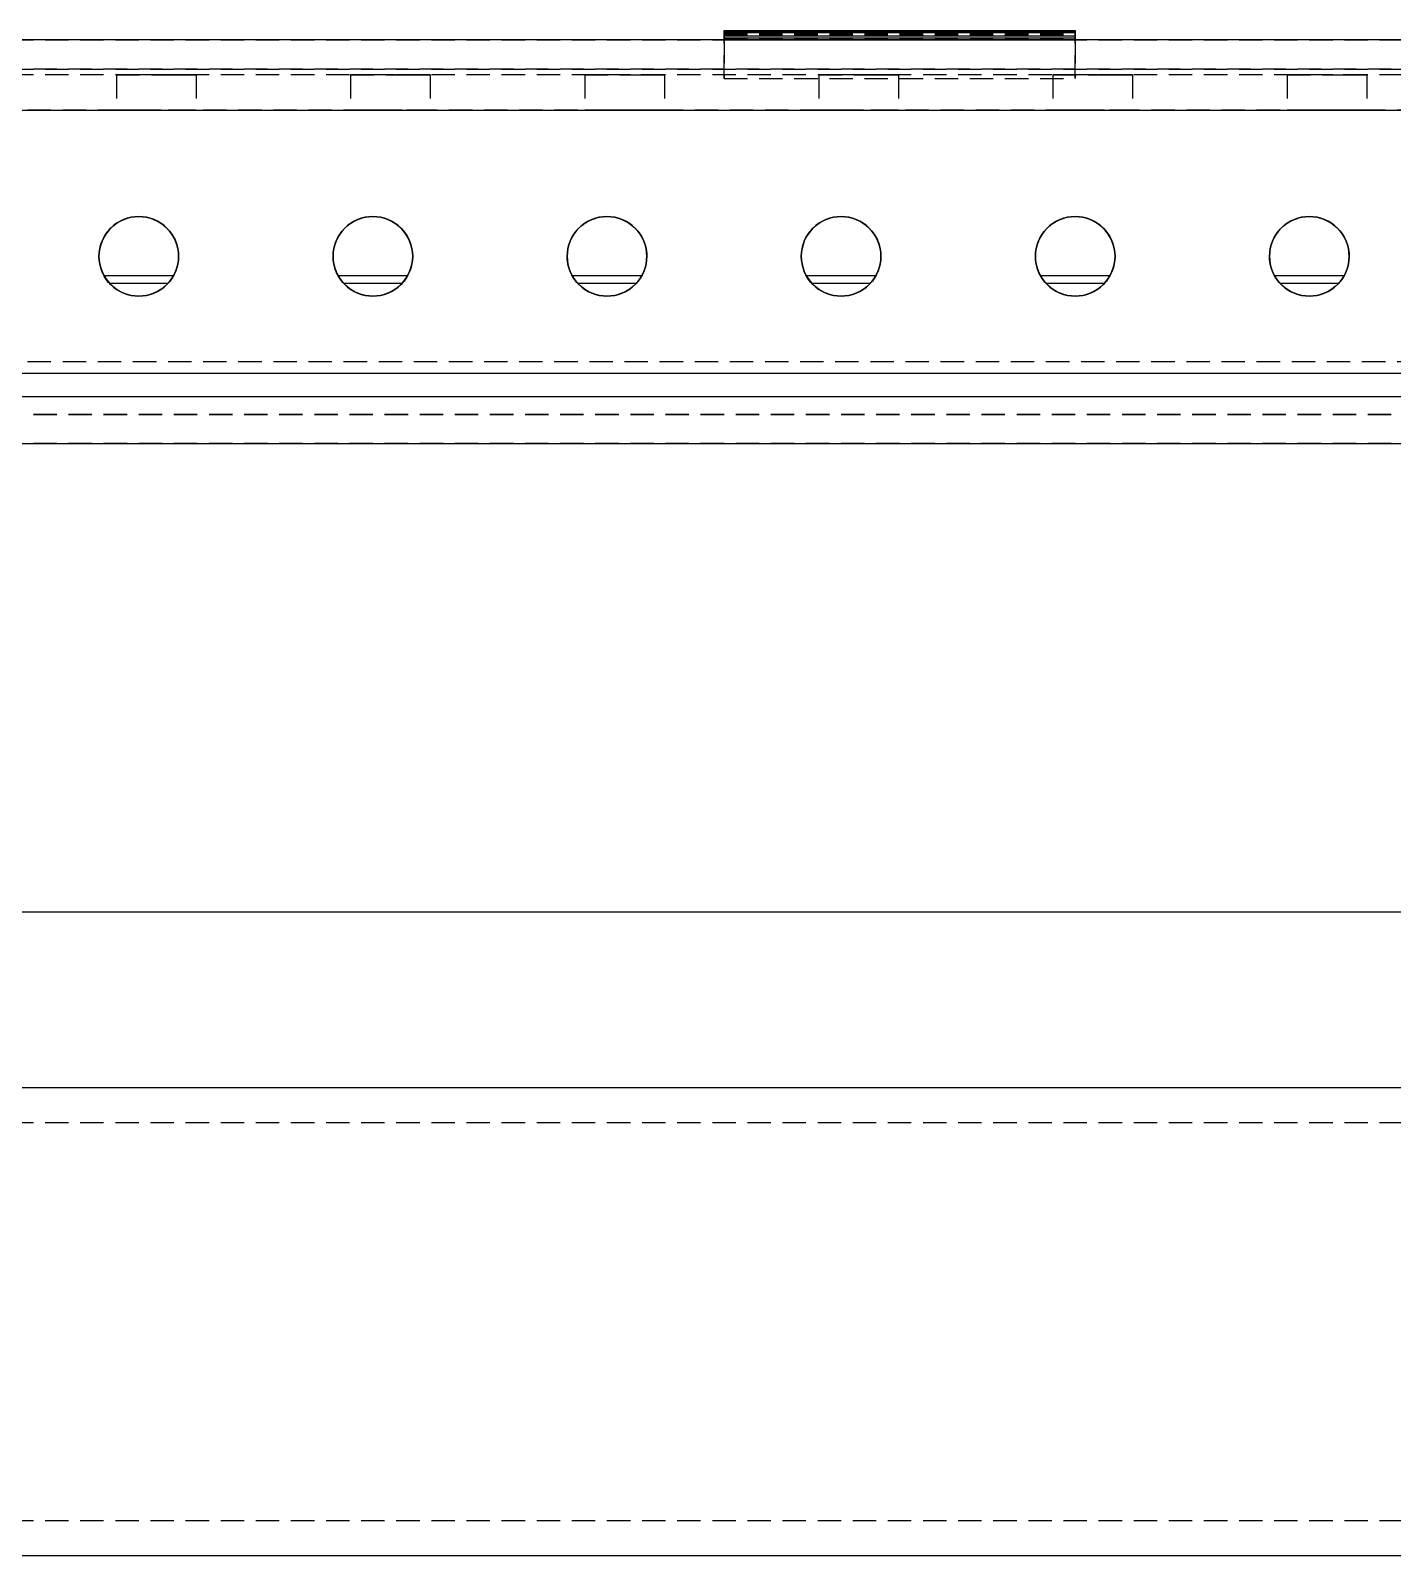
# Model space of a CAD drawing. Header units: metres. Extents: x -200 to 4040, y -1684 to 360.
# Drawn here: x 1850.8 to 1967.1, y -775 to -644.7 of the extents above; entities that cross this region are included whole.
import ezdxf

# ---------------------------------------------------------------- set-up
doc = ezdxf.new("R2010")
doc.units = ezdxf.units.M
doc.linetypes.add('DASHED2', pattern=[3, 2, -1])
for name, color, linetype in [('GIZLI', 8, 'DASHED2'), ('GORUNEN', 7, 'Continuous'), ('TEGET', 9, 'Continuous')]:
    doc.layers.add(name, color=color, linetype=linetype)

msp = doc.modelspace()

# ---------------------------------------------------------------- linework, layer by layer
at = {"layer": 'GIZLI'}
for points in [[(1910, -644.703), (1910, -645.004)], [(1910, -644.795), (1910, -644.703)], [(1910, -644.703), (1910, -645.004)], [(1910, -644.706), (1910, -644.812)], [(1910, -645.004), (1910, -644.706)], [(1910, -644.706), (1940, -644.706)], [(1910, -645.004), (1910, -644.706)], [(1910, -644.812), (1910, -644.706)], [(1910, -644.706), (1940, -644.706)], [(1910, -645.101), (1910, -644.795)], [(1910, -644.795), (1940, -644.795)], [(1910, -644.812), (1910, -645.15)], [(1910, -644.812), (1940, -644.812)], [(1910, -644.812), (1910, -645.15)], [(1910, -644.812), (1940, -644.812)], [(1910, -644.885), (1910, -645.101)], [(1910, -645.166), (1910, -644.885)], [(1910, -644.885), (1940, -644.885)], [(1910, -644.885), (1910, -645.101)], [(1910, -645.101), (1910, -644.885)], [(1910, -644.898), (1910, -645.074)], [(1910, -645.15), (1910, -644.898)], [(1910, -644.898), (1940, -644.898)], [(1910, -645.15), (1910, -644.898)], [(1910, -645.074), (1910, -644.898)], [(1910, -644.898), (1940, -644.898)], [(1940, -644.703), (1940, -644.795)], [(1940, -644.703), (1940, -645.004)], [(1940, -644.703), (1940, -645.004)], [(1940, -645.004), (1940, -644.706)], [(1940, -644.812), (1940, -644.706)], [(1940, -644.706), (1940, -644.812)], [(1940, -645.004), (1940, -644.706)], [(1940, -645.101), (1940, -644.795)], [(1940, -644.812), (1940, -645.15)], [(1940, -644.812), (1940, -645.15)], [(1940, -644.885), (1940, -645.166)], [(1940, -644.885), (1940, -645.101)], [(1940, -645.101), (1940, -644.885)], [(1940, -644.885), (1940, -645.101)], [(1940, -645.15), (1940, -644.898)], [(1940, -645.074), (1940, -644.898)], [(1940, -644.898), (1940, -645.074)], [(1940, -645.15), (1940, -644.898)], [(2630, -645.5), (445, -645.5)], [(445, -645.5), (2630, -645.5)], [(445, -645.5), (2630, -645.5)], [(1910, -645.004), (1940, -645.004)], [(1910, -645.004), (1940, -645.004)], [(1910, -645.074), (1910, -645.393)], [(1910, -645.074), (1940, -645.074)], [(1910, -645.074), (1910, -645.393)], [(1910, -645.074), (1940, -645.074)], [(1910, -645.101), (1940, -645.101)], [(1910, -645.101), (1940, -645.101)], [(1910, -645.15), (1940, -645.15)], [(1910, -645.15), (1940, -645.15)], [(1910, -645.5), (1910, -645.166)], [(1910, -645.166), (1940, -645.166)], [(1910, -645.167), (1910, -645.5)], [(1910, -645.393), (1910, -645.167)], [(1910, -645.167), (1940, -645.167)], [(1910, -645.393), (1910, -645.167)], [(1910, -645.5), (1910, -645.167)], [(1910, -645.167), (1940, -645.167)], [(1910, -645.323), (1910, -645.5)], [(1910, -645.5), (1910, -645.323)], [(1910, -645.323), (1940, -645.323)], [(1910, -645.323), (1910, -645.5)], [(1910, -645.5), (1910, -645.323)], [(1910, -645.393), (1940, -645.393)], [(1910, -645.393), (1940, -645.393)], [(1910, -648.8), (1910, -645.5)], [(1910, -645.5), (1940, -645.5)], [(1910, -648.8), (1910, -645.5)], [(1910, -645.5), (1940, -645.5)], [(1910, -645.5), (1940, -645.5)], [(1910, -645.5), (1940, -645.5)], [(1910, -645.5), (1910, -648.8)], [(1910, -645.5), (1940, -645.5)], [(1910, -648.8), (1910, -645.5)], [(1910, -645.5), (1940, -645.5)], [(1940, -645.074), (1940, -645.393)], [(1940, -645.074), (1940, -645.393)], [(1940, -645.5), (1940, -645.166)], [(1940, -645.393), (1940, -645.167)], [(1940, -645.5), (1940, -645.167)], [(1940, -645.167), (1940, -645.5)], [(1940, -645.393), (1940, -645.167)], [(1940, -645.323), (1940, -645.5)], [(1940, -645.323), (1940, -645.5)], [(1940, -645.5), (1940, -645.323)], [(1940, -645.323), (1940, -645.5)], [(1940, -648.8), (1940, -645.5)], [(1940, -648.8), (1940, -645.5)], [(1940, -645.5), (1940, -648.8)], [(1940, -648.8), (1940, -645.5)], [(2630, -648), (445, -648)], [(445, -648), (2630, -648)], [(2630, -648), (445, -648)], [(445, -648), (2630, -648)], [(2670, -648.5), (1121.5, -648.5)], [(2670, -648.5), (1121.5, -648.5)], [(1859.87, -648.5), (1858.1, -648.5)], [(1858.1, -648.5), (1863.13, -648.5)], [(1858.1, -648.5), (1858.1, -651.5)], [(1864.9, -648.5), (1859.87, -648.5)], [(1863.13, -648.5), (1864.9, -648.5)], [(1864.9, -648.5), (1864.9, -651.5)], [(1879.87, -648.5), (1878.1, -648.5)], [(1878.1, -648.5), (1883.13, -648.5)], [(1878.1, -648.5), (1878.1, -651.5)], [(1884.9, -648.5), (1879.87, -648.5)], [(1883.13, -648.5), (1884.9, -648.5)], [(1884.9, -648.5), (1884.9, -651.5)], [(1899.87, -648.5), (1898.1, -648.5)], [(1898.1, -648.5), (1903.13, -648.5)], [(1898.1, -648.5), (1898.1, -651.5)], [(1904.9, -648.5), (1899.87, -648.5)], [(1903.13, -648.5), (1904.9, -648.5)], [(1904.9, -648.5), (1904.9, -651.5)], [(1910, -648.8), (1940, -648.8)], [(1910, -648.8), (1940, -648.8)], [(1919.87, -648.5), (1918.1, -648.5)], [(1918.1, -648.5), (1923.13, -648.5)], [(1918.1, -648.5), (1918.1, -651.5)], [(1924.9, -648.5), (1919.87, -648.5)], [(1923.13, -648.5), (1924.9, -648.5)], [(1924.9, -648.5), (1924.9, -651.5)], [(1939.87, -648.5), (1938.1, -648.5)], [(1938.1, -648.5), (1943.13, -648.5)], [(1938.1, -648.5), (1938.1, -651.5)], [(1944.9, -648.5), (1939.87, -648.5)], [(1943.13, -648.5), (1944.9, -648.5)], [(1944.9, -648.5), (1944.9, -651.5)], [(1959.87, -648.5), (1958.1, -648.5)], [(1958.1, -648.5), (1963.13, -648.5)], [(1958.1, -648.5), (1958.1, -651.5)], [(1964.9, -648.5), (1959.87, -648.5)], [(1963.13, -648.5), (1964.9, -648.5)], [(1964.9, -648.5), (1964.9, -651.5)], [(3061.5, -651.5), (1121.5, -651.5)], [(3061.5, -651.5), (1121.5, -651.5)], [(1859.87, -651.5), (1858.1, -651.5)], [(1858.1, -651.5), (1863.13, -651.5)], [(1864.9, -651.5), (1859.87, -651.5)], [(1863.13, -651.5), (1864.9, -651.5)], [(1879.87, -651.5), (1878.1, -651.5)], [(1878.1, -651.5), (1883.13, -651.5)], [(1884.9, -651.5), (1879.87, -651.5)], [(1883.13, -651.5), (1884.9, -651.5)], [(1899.87, -651.5), (1898.1, -651.5)], [(1898.1, -651.5), (1903.13, -651.5)], [(1904.9, -651.5), (1899.87, -651.5)], [(1903.13, -651.5), (1904.9, -651.5)], [(1919.87, -651.5), (1918.1, -651.5)], [(1918.1, -651.5), (1923.13, -651.5)], [(1924.9, -651.5), (1919.87, -651.5)], [(1923.13, -651.5), (1924.9, -651.5)], [(1939.87, -651.5), (1938.1, -651.5)], [(1938.1, -651.5), (1943.13, -651.5)], [(1944.9, -651.5), (1939.87, -651.5)], [(1943.13, -651.5), (1944.9, -651.5)], [(1959.87, -651.5), (1958.1, -651.5)], [(1958.1, -651.5), (1963.13, -651.5)], [(1964.9, -651.5), (1959.87, -651.5)], [(1963.13, -651.5), (1964.9, -651.5)], [(1856.6, -664), (1856.615, -663.676), (1856.662, -663.355), (1856.738, -663.04), (1856.845, -662.733), (1856.98, -662.439), (1857.142, -662.158), (1857.331, -661.894), (1857.544, -661.649), (1857.779, -661.426), (1858.034, -661.226), (1858.307, -661.051), (1858.596, -660.903), (1858.897, -660.784), (1859.209, -660.693), (1859.528, -660.633), (1859.763, -660.608), (1860, -660.6)], [(1856.6, -664), (1856.616, -663.667), (1856.665, -663.337), (1856.746, -663.013), (1856.859, -662.699), (1857.001, -662.397), (1857.173, -662.111), (1857.372, -661.843), (1857.596, -661.596), (1857.843, -661.372), (1858.111, -661.173), (1858.397, -661.001), (1858.699, -660.859), (1859.013, -660.746), (1859.337, -660.665), (1859.667, -660.616), (1860, -660.6)], [(1860, -660.6), (1859.667, -660.616), (1859.337, -660.665), (1859.013, -660.746), (1858.699, -660.859), (1858.397, -661.001), (1858.111, -661.173), (1857.843, -661.372), (1857.596, -661.596), (1857.372, -661.843), (1857.173, -662.111), (1857.001, -662.397), (1856.859, -662.699), (1856.746, -663.013), (1856.665, -663.337), (1856.616, -663.667), (1856.6, -664)], [(1860, -660.6), (1860.324, -660.615), (1860.645, -660.662), (1860.96, -660.738), (1861.267, -660.845), (1861.561, -660.98), (1861.842, -661.142), (1862.106, -661.331), (1862.351, -661.544), (1862.574, -661.779), (1862.774, -662.034), (1862.949, -662.307), (1863.097, -662.596), (1863.216, -662.897), (1863.307, -663.209), (1863.367, -663.528), (1863.392, -663.763), (1863.4, -664)], [(1860, -660.6), (1860.333, -660.616), (1860.663, -660.665), (1860.987, -660.746), (1861.301, -660.859), (1861.603, -661.001), (1861.889, -661.173), (1862.157, -661.372), (1862.404, -661.596), (1862.628, -661.843), (1862.827, -662.111), (1862.999, -662.397), (1863.141, -662.699), (1863.254, -663.013), (1863.335, -663.337), (1863.384, -663.667), (1863.4, -664)], [(1863.4, -664), (1863.384, -663.667), (1863.335, -663.337), (1863.254, -663.013), (1863.141, -662.699), (1862.999, -662.397), (1862.827, -662.111), (1862.628, -661.843), (1862.404, -661.596), (1862.157, -661.372), (1861.889, -661.173), (1861.603, -661.001), (1861.301, -660.859), (1860.987, -660.746), (1860.663, -660.665), (1860.333, -660.616), (1860, -660.6)], [(1876.6, -664), (1876.615, -663.676), (1876.662, -663.355), (1876.738, -663.04), (1876.845, -662.733), (1876.98, -662.439), (1877.142, -662.158), (1877.331, -661.894), (1877.544, -661.649), (1877.779, -661.426), (1878.034, -661.226), (1878.307, -661.051), (1878.596, -660.903), (1878.897, -660.784), (1879.209, -660.693), (1879.528, -660.633), (1879.763, -660.608), (1880, -660.6)], [(1876.6, -664), (1876.616, -663.667), (1876.665, -663.337), (1876.746, -663.013), (1876.859, -662.699), (1877.001, -662.397), (1877.173, -662.111), (1877.372, -661.843), (1877.596, -661.596), (1877.843, -661.372), (1878.111, -661.173), (1878.397, -661.001), (1878.699, -660.859), (1879.013, -660.746), (1879.337, -660.665), (1879.667, -660.616), (1880, -660.6)], [(1880, -660.6), (1879.667, -660.616), (1879.337, -660.665), (1879.013, -660.746), (1878.699, -660.859), (1878.397, -661.001), (1878.111, -661.173), (1877.843, -661.372), (1877.596, -661.596), (1877.372, -661.843), (1877.173, -662.111), (1877.001, -662.397), (1876.859, -662.699), (1876.746, -663.013), (1876.665, -663.337), (1876.616, -663.667), (1876.6, -664)], [(1880, -660.6), (1880.324, -660.615), (1880.645, -660.662), (1880.96, -660.738), (1881.267, -660.845), (1881.561, -660.98), (1881.842, -661.142), (1882.106, -661.331), (1882.351, -661.544), (1882.574, -661.779), (1882.774, -662.034), (1882.949, -662.307), (1883.097, -662.596), (1883.216, -662.897), (1883.307, -663.209), (1883.367, -663.528), (1883.392, -663.763), (1883.4, -664)], [(1880, -660.6), (1880.333, -660.616), (1880.663, -660.665), (1880.987, -660.746), (1881.301, -660.859), (1881.603, -661.001), (1881.889, -661.173), (1882.157, -661.372), (1882.404, -661.596), (1882.628, -661.843), (1882.827, -662.111), (1882.999, -662.397), (1883.141, -662.699), (1883.254, -663.013), (1883.335, -663.337), (1883.384, -663.667), (1883.4, -664)], [(1883.4, -664), (1883.384, -663.667), (1883.335, -663.337), (1883.254, -663.013), (1883.141, -662.699), (1882.999, -662.397), (1882.827, -662.111), (1882.628, -661.843), (1882.404, -661.596), (1882.157, -661.372), (1881.889, -661.173), (1881.603, -661.001), (1881.301, -660.859), (1880.987, -660.746), (1880.663, -660.665), (1880.333, -660.616), (1880, -660.6)], [(1896.6, -664), (1896.615, -663.676), (1896.662, -663.355), (1896.738, -663.04), (1896.845, -662.733), (1896.98, -662.439), (1897.142, -662.158), (1897.331, -661.894), (1897.544, -661.649), (1897.779, -661.426), (1898.034, -661.226), (1898.307, -661.051), (1898.596, -660.903), (1898.897, -660.784), (1899.209, -660.693), (1899.528, -660.633), (1899.763, -660.608), (1900, -660.6)], [(1896.6, -664), (1896.616, -663.667), (1896.665, -663.337), (1896.746, -663.013), (1896.859, -662.699), (1897.001, -662.397), (1897.173, -662.111), (1897.372, -661.843), (1897.596, -661.596), (1897.843, -661.372), (1898.111, -661.173), (1898.397, -661.001), (1898.699, -660.859), (1899.013, -660.746), (1899.337, -660.665), (1899.667, -660.616), (1900, -660.6)], [(1900, -660.6), (1899.667, -660.616), (1899.337, -660.665), (1899.013, -660.746), (1898.699, -660.859), (1898.397, -661.001), (1898.111, -661.173), (1897.843, -661.372), (1897.596, -661.596), (1897.372, -661.843), (1897.173, -662.111), (1897.001, -662.397), (1896.859, -662.699), (1896.746, -663.013), (1896.665, -663.337), (1896.616, -663.667), (1896.6, -664)], [(1900, -660.6), (1900.324, -660.615), (1900.645, -660.662), (1900.96, -660.738), (1901.267, -660.845), (1901.561, -660.98), (1901.842, -661.142), (1902.106, -661.331), (1902.351, -661.544), (1902.574, -661.779), (1902.774, -662.034), (1902.949, -662.307), (1903.097, -662.596), (1903.216, -662.897), (1903.307, -663.209), (1903.367, -663.528), (1903.392, -663.763), (1903.4, -664)], [(1900, -660.6), (1900.333, -660.616), (1900.663, -660.665), (1900.987, -660.746), (1901.301, -660.859), (1901.603, -661.001), (1901.889, -661.173), (1902.157, -661.372), (1902.404, -661.596), (1902.628, -661.843), (1902.827, -662.111), (1902.999, -662.397), (1903.141, -662.699), (1903.254, -663.013), (1903.335, -663.337), (1903.384, -663.667), (1903.4, -664)], [(1903.4, -664), (1903.384, -663.667), (1903.335, -663.337), (1903.254, -663.013), (1903.141, -662.699), (1902.999, -662.397), (1902.827, -662.111), (1902.628, -661.843), (1902.404, -661.596), (1902.157, -661.372), (1901.889, -661.173), (1901.603, -661.001), (1901.301, -660.859), (1900.987, -660.746), (1900.663, -660.665), (1900.333, -660.616), (1900, -660.6)], [(1916.6, -664), (1916.615, -663.676), (1916.662, -663.355), (1916.738, -663.04), (1916.845, -662.733), (1916.98, -662.439), (1917.142, -662.158), (1917.331, -661.894), (1917.544, -661.649), (1917.779, -661.426), (1918.034, -661.226), (1918.307, -661.051), (1918.596, -660.903), (1918.897, -660.784), (1919.209, -660.693), (1919.528, -660.633), (1919.763, -660.608), (1920, -660.6)], [(1916.6, -664), (1916.616, -663.667), (1916.665, -663.337), (1916.746, -663.013), (1916.859, -662.699), (1917.001, -662.397), (1917.173, -662.111), (1917.372, -661.843), (1917.596, -661.596), (1917.843, -661.372), (1918.111, -661.173), (1918.397, -661.001), (1918.699, -660.859), (1919.013, -660.746), (1919.337, -660.665), (1919.667, -660.616), (1920, -660.6)], [(1920, -660.6), (1919.667, -660.616), (1919.337, -660.665), (1919.013, -660.746), (1918.699, -660.859), (1918.397, -661.001), (1918.111, -661.173), (1917.843, -661.372), (1917.596, -661.596), (1917.372, -661.843), (1917.173, -662.111), (1917.001, -662.397), (1916.859, -662.699), (1916.746, -663.013), (1916.665, -663.337), (1916.616, -663.667), (1916.6, -664)], [(1920, -660.6), (1920.324, -660.615), (1920.645, -660.662), (1920.96, -660.738), (1921.267, -660.845), (1921.561, -660.98), (1921.842, -661.142), (1922.106, -661.331), (1922.351, -661.544), (1922.574, -661.779), (1922.774, -662.034), (1922.949, -662.307), (1923.097, -662.596), (1923.216, -662.897), (1923.307, -663.209), (1923.367, -663.528), (1923.392, -663.763), (1923.4, -664)], [(1920, -660.6), (1920.333, -660.616), (1920.663, -660.665), (1920.987, -660.746), (1921.301, -660.859), (1921.603, -661.001), (1921.889, -661.173), (1922.157, -661.372), (1922.404, -661.596), (1922.628, -661.843), (1922.827, -662.111), (1922.999, -662.397), (1923.141, -662.699), (1923.254, -663.013), (1923.335, -663.337), (1923.384, -663.667), (1923.4, -664)], [(1923.4, -664), (1923.384, -663.667), (1923.335, -663.337), (1923.254, -663.013), (1923.141, -662.699), (1922.999, -662.397), (1922.827, -662.111), (1922.628, -661.843), (1922.404, -661.596), (1922.157, -661.372), (1921.889, -661.173), (1921.603, -661.001), (1921.301, -660.859), (1920.987, -660.746), (1920.663, -660.665), (1920.333, -660.616), (1920, -660.6)], [(1936.6, -664), (1936.615, -663.676), (1936.662, -663.355), (1936.738, -663.04), (1936.845, -662.733), (1936.98, -662.439), (1937.142, -662.158), (1937.331, -661.894), (1937.544, -661.649), (1937.779, -661.426), (1938.034, -661.226), (1938.307, -661.051), (1938.596, -660.903), (1938.897, -660.784), (1939.209, -660.693), (1939.528, -660.633), (1939.763, -660.608), (1940, -660.6)], [(1936.6, -664), (1936.616, -663.667), (1936.665, -663.337), (1936.746, -663.013), (1936.859, -662.699), (1937.001, -662.397), (1937.173, -662.111), (1937.372, -661.843), (1937.596, -661.596), (1937.843, -661.372), (1938.111, -661.173), (1938.397, -661.001), (1938.699, -660.859), (1939.013, -660.746), (1939.337, -660.665), (1939.667, -660.616), (1940, -660.6)], [(1940, -660.6), (1939.667, -660.616), (1939.337, -660.665), (1939.013, -660.746), (1938.699, -660.859), (1938.397, -661.001), (1938.111, -661.173), (1937.843, -661.372), (1937.596, -661.596), (1937.372, -661.843), (1937.173, -662.111), (1937.001, -662.397), (1936.859, -662.699), (1936.746, -663.013), (1936.665, -663.337), (1936.616, -663.667), (1936.6, -664)], [(1940, -660.6), (1940.324, -660.615), (1940.645, -660.662), (1940.96, -660.738), (1941.267, -660.845), (1941.561, -660.98), (1941.842, -661.142), (1942.106, -661.331), (1942.351, -661.544), (1942.574, -661.779), (1942.774, -662.034), (1942.949, -662.307), (1943.097, -662.596), (1943.216, -662.897), (1943.307, -663.209), (1943.367, -663.528), (1943.392, -663.763), (1943.4, -664)], [(1940, -660.6), (1940.333, -660.616), (1940.663, -660.665), (1940.987, -660.746), (1941.301, -660.859), (1941.603, -661.001), (1941.889, -661.173), (1942.157, -661.372), (1942.404, -661.596), (1942.628, -661.843), (1942.827, -662.111), (1942.999, -662.397), (1943.141, -662.699), (1943.254, -663.013), (1943.335, -663.337), (1943.384, -663.667), (1943.4, -664)], [(1943.4, -664), (1943.384, -663.667), (1943.335, -663.337), (1943.254, -663.013), (1943.141, -662.699), (1942.999, -662.397), (1942.827, -662.111), (1942.628, -661.843), (1942.404, -661.596), (1942.157, -661.372), (1941.889, -661.173), (1941.603, -661.001), (1941.301, -660.859), (1940.987, -660.746), (1940.663, -660.665), (1940.333, -660.616), (1940, -660.6)], [(1956.6, -664), (1956.615, -663.676), (1956.662, -663.355), (1956.738, -663.04), (1956.845, -662.733), (1956.98, -662.439), (1957.142, -662.158), (1957.331, -661.894), (1957.544, -661.649), (1957.779, -661.426), (1958.034, -661.226), (1958.307, -661.051), (1958.596, -660.903), (1958.897, -660.784), (1959.209, -660.693), (1959.528, -660.633), (1959.763, -660.608), (1960, -660.6)], [(1956.6, -664), (1956.616, -663.667), (1956.665, -663.337), (1956.746, -663.013), (1956.859, -662.699), (1957.001, -662.397), (1957.173, -662.111), (1957.372, -661.843), (1957.596, -661.596), (1957.843, -661.372), (1958.111, -661.173), (1958.397, -661.001), (1958.699, -660.859), (1959.013, -660.746), (1959.337, -660.665), (1959.667, -660.616), (1960, -660.6)], [(1960, -660.6), (1959.667, -660.616), (1959.337, -660.665), (1959.013, -660.746), (1958.699, -660.859), (1958.397, -661.001), (1958.111, -661.173), (1957.843, -661.372), (1957.596, -661.596), (1957.372, -661.843), (1957.173, -662.111), (1957.001, -662.397), (1956.859, -662.699), (1956.746, -663.013), (1956.665, -663.337), (1956.616, -663.667), (1956.6, -664)], [(1960, -660.6), (1960.324, -660.615), (1960.645, -660.662), (1960.96, -660.738), (1961.267, -660.845), (1961.561, -660.98), (1961.842, -661.142), (1962.106, -661.331), (1962.351, -661.544), (1962.574, -661.779), (1962.774, -662.034), (1962.949, -662.307), (1963.097, -662.596), (1963.216, -662.897), (1963.307, -663.209), (1963.367, -663.528), (1963.392, -663.763), (1963.4, -664)], [(1960, -660.6), (1960.333, -660.616), (1960.663, -660.665), (1960.987, -660.746), (1961.301, -660.859), (1961.603, -661.001), (1961.889, -661.173), (1962.157, -661.372), (1962.404, -661.596), (1962.628, -661.843), (1962.827, -662.111), (1962.999, -662.397), (1963.141, -662.699), (1963.254, -663.013), (1963.335, -663.337), (1963.384, -663.667), (1963.4, -664)], [(1963.4, -664), (1963.384, -663.667), (1963.335, -663.337), (1963.254, -663.013), (1963.141, -662.699), (1962.999, -662.397), (1962.827, -662.111), (1962.628, -661.843), (1962.404, -661.596), (1962.157, -661.372), (1961.889, -661.173), (1961.603, -661.001), (1961.301, -660.859), (1960.987, -660.746), (1960.663, -660.665), (1960.333, -660.616), (1960, -660.6)], [(1860, -667.4), (1859.676, -667.385), (1859.355, -667.338), (1859.04, -667.262), (1858.733, -667.155), (1858.439, -667.02), (1858.158, -666.858), (1857.894, -666.669), (1857.649, -666.456), (1857.426, -666.221), (1857.226, -665.966), (1857.051, -665.693), (1856.903, -665.404), (1856.784, -665.103), (1856.693, -664.791), (1856.633, -664.472), (1856.608, -664.237), (1856.6, -664)], [(1860, -667.4), (1859.667, -667.384), (1859.337, -667.335), (1859.013, -667.254), (1858.699, -667.141), (1858.397, -666.999), (1858.111, -666.827), (1857.843, -666.628), (1857.596, -666.404), (1857.372, -666.157), (1857.173, -665.889), (1857.001, -665.603), (1856.859, -665.301), (1856.746, -664.987), (1856.665, -664.663), (1856.616, -664.333), (1856.6, -664)], [(1856.6, -664), (1856.616, -664.333), (1856.665, -664.663), (1856.746, -664.987), (1856.859, -665.301), (1857.001, -665.603), (1857.173, -665.889), (1857.372, -666.157), (1857.596, -666.404), (1857.843, -666.628), (1858.111, -666.827), (1858.397, -666.999), (1858.699, -667.141), (1859.013, -667.254), (1859.337, -667.335), (1859.667, -667.384), (1860, -667.4)], [(1863.4, -664), (1863.385, -664.324), (1863.338, -664.645), (1863.262, -664.96), (1863.155, -665.267), (1863.02, -665.561), (1862.858, -665.842), (1862.669, -666.106), (1862.456, -666.351), (1862.221, -666.574), (1861.966, -666.774), (1861.693, -666.949), (1861.404, -667.097), (1861.103, -667.216), (1860.791, -667.307), (1860.472, -667.367), (1860.237, -667.392), (1860, -667.4)], [(1863.4, -664), (1863.384, -664.333), (1863.335, -664.663), (1863.254, -664.987), (1863.141, -665.301), (1862.999, -665.603), (1862.827, -665.889), (1862.628, -666.157), (1862.404, -666.404), (1862.157, -666.628), (1861.889, -666.827), (1861.603, -666.999), (1861.301, -667.141), (1860.987, -667.254), (1860.663, -667.335), (1860.333, -667.384), (1860, -667.4)], [(1860, -667.4), (1860.333, -667.384), (1860.663, -667.335), (1860.987, -667.254), (1861.301, -667.141), (1861.603, -666.999), (1861.889, -666.827), (1862.157, -666.628), (1862.404, -666.404), (1862.628, -666.157), (1862.827, -665.889), (1862.999, -665.603), (1863.141, -665.301), (1863.254, -664.987), (1863.335, -664.663), (1863.384, -664.333), (1863.4, -664)], [(1880, -667.4), (1879.676, -667.385), (1879.355, -667.338), (1879.04, -667.262), (1878.733, -667.155), (1878.439, -667.02), (1878.158, -666.858), (1877.894, -666.669), (1877.649, -666.456), (1877.426, -666.221), (1877.226, -665.966), (1877.051, -665.693), (1876.903, -665.404), (1876.784, -665.103), (1876.693, -664.791), (1876.633, -664.472), (1876.608, -664.237), (1876.6, -664)], [(1880, -667.4), (1879.667, -667.384), (1879.337, -667.335), (1879.013, -667.254), (1878.699, -667.141), (1878.397, -666.999), (1878.111, -666.827), (1877.843, -666.628), (1877.596, -666.404), (1877.372, -666.157), (1877.173, -665.889), (1877.001, -665.603), (1876.859, -665.301), (1876.746, -664.987), (1876.665, -664.663), (1876.616, -664.333), (1876.6, -664)], [(1876.6, -664), (1876.616, -664.333), (1876.665, -664.663), (1876.746, -664.987), (1876.859, -665.301), (1877.001, -665.603), (1877.173, -665.889), (1877.372, -666.157), (1877.596, -666.404), (1877.843, -666.628), (1878.111, -666.827), (1878.397, -666.999), (1878.699, -667.141), (1879.013, -667.254), (1879.337, -667.335), (1879.667, -667.384), (1880, -667.4)], [(1883.4, -664), (1883.385, -664.324), (1883.338, -664.645), (1883.262, -664.96), (1883.155, -665.267), (1883.02, -665.561), (1882.858, -665.842), (1882.669, -666.106), (1882.456, -666.351), (1882.221, -666.574), (1881.966, -666.774), (1881.693, -666.949), (1881.404, -667.097), (1881.103, -667.216), (1880.791, -667.307), (1880.472, -667.367), (1880.237, -667.392), (1880, -667.4)], [(1883.4, -664), (1883.384, -664.333), (1883.335, -664.663), (1883.254, -664.987), (1883.141, -665.301), (1882.999, -665.603), (1882.827, -665.889), (1882.628, -666.157), (1882.404, -666.404), (1882.157, -666.628), (1881.889, -666.827), (1881.603, -666.999), (1881.301, -667.141), (1880.987, -667.254), (1880.663, -667.335), (1880.333, -667.384), (1880, -667.4)], [(1880, -667.4), (1880.333, -667.384), (1880.663, -667.335), (1880.987, -667.254), (1881.301, -667.141), (1881.603, -666.999), (1881.889, -666.827), (1882.157, -666.628), (1882.404, -666.404), (1882.628, -666.157), (1882.827, -665.889), (1882.999, -665.603), (1883.141, -665.301), (1883.254, -664.987), (1883.335, -664.663), (1883.384, -664.333), (1883.4, -664)], [(1900, -667.4), (1899.676, -667.385), (1899.355, -667.338), (1899.04, -667.262), (1898.733, -667.155), (1898.439, -667.02), (1898.158, -666.858), (1897.894, -666.669), (1897.649, -666.456), (1897.426, -666.221), (1897.226, -665.966), (1897.051, -665.693), (1896.903, -665.404), (1896.784, -665.103), (1896.693, -664.791), (1896.633, -664.472), (1896.608, -664.237), (1896.6, -664)], [(1900, -667.4), (1899.667, -667.384), (1899.337, -667.335), (1899.013, -667.254), (1898.699, -667.141), (1898.397, -666.999), (1898.111, -666.827), (1897.843, -666.628), (1897.596, -666.404), (1897.372, -666.157), (1897.173, -665.889), (1897.001, -665.603), (1896.859, -665.301), (1896.746, -664.987), (1896.665, -664.663), (1896.616, -664.333), (1896.6, -664)], [(1896.6, -664), (1896.616, -664.333), (1896.665, -664.663), (1896.746, -664.987), (1896.859, -665.301), (1897.001, -665.603), (1897.173, -665.889), (1897.372, -666.157), (1897.596, -666.404), (1897.843, -666.628), (1898.111, -666.827), (1898.397, -666.999), (1898.699, -667.141), (1899.013, -667.254), (1899.337, -667.335), (1899.667, -667.384), (1900, -667.4)], [(1903.4, -664), (1903.385, -664.324), (1903.338, -664.645), (1903.262, -664.96), (1903.155, -665.267), (1903.02, -665.561), (1902.858, -665.842), (1902.669, -666.106), (1902.456, -666.351), (1902.221, -666.574), (1901.966, -666.774), (1901.693, -666.949), (1901.404, -667.097), (1901.103, -667.216), (1900.791, -667.307), (1900.472, -667.367), (1900.237, -667.392), (1900, -667.4)], [(1903.4, -664), (1903.384, -664.333), (1903.335, -664.663), (1903.254, -664.987), (1903.141, -665.301), (1902.999, -665.603), (1902.827, -665.889), (1902.628, -666.157), (1902.404, -666.404), (1902.157, -666.628), (1901.889, -666.827), (1901.603, -666.999), (1901.301, -667.141), (1900.987, -667.254), (1900.663, -667.335), (1900.333, -667.384), (1900, -667.4)], [(1900, -667.4), (1900.333, -667.384), (1900.663, -667.335), (1900.987, -667.254), (1901.301, -667.141), (1901.603, -666.999), (1901.889, -666.827), (1902.157, -666.628), (1902.404, -666.404), (1902.628, -666.157), (1902.827, -665.889), (1902.999, -665.603), (1903.141, -665.301), (1903.254, -664.987), (1903.335, -664.663), (1903.384, -664.333), (1903.4, -664)], [(1920, -667.4), (1919.676, -667.385), (1919.355, -667.338), (1919.04, -667.262), (1918.733, -667.155), (1918.439, -667.02), (1918.158, -666.858), (1917.894, -666.669), (1917.649, -666.456), (1917.426, -666.221), (1917.226, -665.966), (1917.051, -665.693), (1916.903, -665.404), (1916.784, -665.103), (1916.693, -664.791), (1916.633, -664.472), (1916.608, -664.237), (1916.6, -664)], [(1920, -667.4), (1919.667, -667.384), (1919.337, -667.335), (1919.013, -667.254), (1918.699, -667.141), (1918.397, -666.999), (1918.111, -666.827), (1917.843, -666.628), (1917.596, -666.404), (1917.372, -666.157), (1917.173, -665.889), (1917.001, -665.603), (1916.859, -665.301), (1916.746, -664.987), (1916.665, -664.663), (1916.616, -664.333), (1916.6, -664)], [(1916.6, -664), (1916.616, -664.333), (1916.665, -664.663), (1916.746, -664.987), (1916.859, -665.301), (1917.001, -665.603), (1917.173, -665.889), (1917.372, -666.157), (1917.596, -666.404), (1917.843, -666.628), (1918.111, -666.827), (1918.397, -666.999), (1918.699, -667.141), (1919.013, -667.254), (1919.337, -667.335), (1919.667, -667.384), (1920, -667.4)], [(1923.4, -664), (1923.385, -664.324), (1923.338, -664.645), (1923.262, -664.96), (1923.155, -665.267), (1923.02, -665.561), (1922.858, -665.842), (1922.669, -666.106), (1922.456, -666.351), (1922.221, -666.574), (1921.966, -666.774), (1921.693, -666.949), (1921.404, -667.097), (1921.103, -667.216), (1920.791, -667.307), (1920.472, -667.367), (1920.237, -667.392), (1920, -667.4)], [(1923.4, -664), (1923.384, -664.333), (1923.335, -664.663), (1923.254, -664.987), (1923.141, -665.301), (1922.999, -665.603), (1922.827, -665.889), (1922.628, -666.157), (1922.404, -666.404), (1922.157, -666.628), (1921.889, -666.827), (1921.603, -666.999), (1921.301, -667.141), (1920.987, -667.254), (1920.663, -667.335), (1920.333, -667.384), (1920, -667.4)], [(1920, -667.4), (1920.333, -667.384), (1920.663, -667.335), (1920.987, -667.254), (1921.301, -667.141), (1921.603, -666.999), (1921.889, -666.827), (1922.157, -666.628), (1922.404, -666.404), (1922.628, -666.157), (1922.827, -665.889), (1922.999, -665.603), (1923.141, -665.301), (1923.254, -664.987), (1923.335, -664.663), (1923.384, -664.333), (1923.4, -664)], [(1940, -667.4), (1939.676, -667.385), (1939.355, -667.338), (1939.04, -667.262), (1938.733, -667.155), (1938.439, -667.02), (1938.158, -666.858), (1937.894, -666.669), (1937.649, -666.456), (1937.426, -666.221), (1937.226, -665.966), (1937.051, -665.693), (1936.903, -665.404), (1936.784, -665.103), (1936.693, -664.791), (1936.633, -664.472), (1936.608, -664.237), (1936.6, -664)], [(1940, -667.4), (1939.667, -667.384), (1939.337, -667.335), (1939.013, -667.254), (1938.699, -667.141), (1938.397, -666.999), (1938.111, -666.827), (1937.843, -666.628), (1937.596, -666.404), (1937.372, -666.157), (1937.173, -665.889), (1937.001, -665.603), (1936.859, -665.301), (1936.746, -664.987), (1936.665, -664.663), (1936.616, -664.333), (1936.6, -664)], [(1936.6, -664), (1936.616, -664.333), (1936.665, -664.663), (1936.746, -664.987), (1936.859, -665.301), (1937.001, -665.603), (1937.173, -665.889), (1937.372, -666.157), (1937.596, -666.404), (1937.843, -666.628), (1938.111, -666.827), (1938.397, -666.999), (1938.699, -667.141), (1939.013, -667.254), (1939.337, -667.335), (1939.667, -667.384), (1940, -667.4)], [(1943.4, -664), (1943.385, -664.324), (1943.338, -664.645), (1943.262, -664.96), (1943.155, -665.267), (1943.02, -665.561), (1942.858, -665.842), (1942.669, -666.106), (1942.456, -666.351), (1942.221, -666.574), (1941.966, -666.774), (1941.693, -666.949), (1941.404, -667.097), (1941.103, -667.216), (1940.791, -667.307), (1940.472, -667.367), (1940.237, -667.392), (1940, -667.4)], [(1943.4, -664), (1943.384, -664.333), (1943.335, -664.663), (1943.254, -664.987), (1943.141, -665.301), (1942.999, -665.603), (1942.827, -665.889), (1942.628, -666.157), (1942.404, -666.404), (1942.157, -666.628), (1941.889, -666.827), (1941.603, -666.999), (1941.301, -667.141), (1940.987, -667.254), (1940.663, -667.335), (1940.333, -667.384), (1940, -667.4)], [(1940, -667.4), (1940.333, -667.384), (1940.663, -667.335), (1940.987, -667.254), (1941.301, -667.141), (1941.603, -666.999), (1941.889, -666.827), (1942.157, -666.628), (1942.404, -666.404), (1942.628, -666.157), (1942.827, -665.889), (1942.999, -665.603), (1943.141, -665.301), (1943.254, -664.987), (1943.335, -664.663), (1943.384, -664.333), (1943.4, -664)], [(1960, -667.4), (1959.676, -667.385), (1959.355, -667.338), (1959.04, -667.262), (1958.733, -667.155), (1958.439, -667.02), (1958.158, -666.858), (1957.894, -666.669), (1957.649, -666.456), (1957.426, -666.221), (1957.226, -665.966), (1957.051, -665.693), (1956.903, -665.404), (1956.784, -665.103), (1956.693, -664.791), (1956.633, -664.472), (1956.608, -664.237), (1956.6, -664)], [(1960, -667.4), (1959.667, -667.384), (1959.337, -667.335), (1959.013, -667.254), (1958.699, -667.141), (1958.397, -666.999), (1958.111, -666.827), (1957.843, -666.628), (1957.596, -666.404), (1957.372, -666.157), (1957.173, -665.889), (1957.001, -665.603), (1956.859, -665.301), (1956.746, -664.987), (1956.665, -664.663), (1956.616, -664.333), (1956.6, -664)], [(1956.6, -664), (1956.616, -664.333), (1956.665, -664.663), (1956.746, -664.987), (1956.859, -665.301), (1957.001, -665.603), (1957.173, -665.889), (1957.372, -666.157), (1957.596, -666.404), (1957.843, -666.628), (1958.111, -666.827), (1958.397, -666.999), (1958.699, -667.141), (1959.013, -667.254), (1959.337, -667.335), (1959.667, -667.384), (1960, -667.4)], [(1963.4, -664), (1963.385, -664.324), (1963.338, -664.645), (1963.262, -664.96), (1963.155, -665.267), (1963.02, -665.561), (1962.858, -665.842), (1962.669, -666.106), (1962.456, -666.351), (1962.221, -666.574), (1961.966, -666.774), (1961.693, -666.949), (1961.404, -667.097), (1961.103, -667.216), (1960.791, -667.307), (1960.472, -667.367), (1960.237, -667.392), (1960, -667.4)], [(1963.4, -664), (1963.384, -664.333), (1963.335, -664.663), (1963.254, -664.987), (1963.141, -665.301), (1962.999, -665.603), (1962.827, -665.889), (1962.628, -666.157), (1962.404, -666.404), (1962.157, -666.628), (1961.889, -666.827), (1961.603, -666.999), (1961.301, -667.141), (1960.987, -667.254), (1960.663, -667.335), (1960.333, -667.384), (1960, -667.4)], [(1960, -667.4), (1960.333, -667.384), (1960.663, -667.335), (1960.987, -667.254), (1961.301, -667.141), (1961.603, -666.999), (1961.889, -666.827), (1962.157, -666.628), (1962.404, -666.404), (1962.628, -666.157), (1962.827, -665.889), (1962.999, -665.603), (1963.141, -665.301), (1963.254, -664.987), (1963.335, -664.663), (1963.384, -664.333), (1963.4, -664)], [(3061.5, -673), (1121.5, -673)], [(3061.5, -673), (1121.5, -673)], [(3061.5, -673), (1121.5, -673)], [(3061.5, -673), (1121.5, -673)], [(3061.5, -676), (1121.5, -676)], [(2670, -676), (1121.5, -676)], [(3061.5, -676), (1121.5, -676)], [(3061.5, -676), (1121.5, -676)], [(2630, -677.5), (150, -677.5)], [(150, -677.5), (2630, -677.5)], [(2630, -680), (150, -680)], [(-100, -720), (3340, -720)], [(-100, -735), (3340, -735)], [(-80, -735), (3320, -735)], [(-80, -735), (3320, -735)], [(-80, -735), (3320, -735)], [(-80, -735), (3320, -735)], [(-80, -738), (3320, -738)], [(-80, -738), (3320, -738)], [(-80, -738), (3320, -738)], [(-80, -738), (3320, -738)], [(-80, -772), (3320, -772)], [(-80, -772), (3320, -772)], [(-80, -772), (3320, -772)], [(-80, -772), (3320, -772)], [(-80, -775), (3320, -775)], [(-80, -775), (3320, -775)], [(-80, -775), (3320, -775)]]:
    msp.add_lwpolyline(points, dxfattribs=at)
at = {"layer": 'GORUNEN'}
for points in [[(1910, -644.703), (1940, -644.703)], [(1910, -644.703), (1910, -644.795)], [(1910, -644.703), (1940, -644.703)], [(1910, -644.885), (1910, -644.795)], [(1910, -644.795), (1940, -644.795)], [(1910, -644.885), (1910, -645.166)], [(1910, -644.885), (1940, -644.885)], [(1940, -644.795), (1940, -644.703)], [(1940, -644.885), (1940, -644.795)], [(1940, -645.166), (1940, -644.885)], [(2485, -645.5), (1490.2, -645.5)], [(1910, -645.323), (1910, -645.166)], [(1910, -645.166), (1940, -645.166)], [(1910, -645.323), (1910, -645.5)], [(1910, -645.323), (1940, -645.323)], [(1940, -645.323), (1940, -645.166)], [(1940, -645.5), (1940, -645.323)], [(1860, -660.6), (1859.667, -660.616), (1859.337, -660.665), (1859.013, -660.746), (1858.699, -660.859), (1858.397, -661.001), (1858.111, -661.173), (1857.843, -661.372), (1857.596, -661.596), (1857.372, -661.843), (1857.173, -662.111), (1857.001, -662.397), (1856.859, -662.699), (1856.746, -663.013), (1856.665, -663.337), (1856.616, -663.667), (1856.6, -664)], [(1863.4, -664), (1863.384, -663.667), (1863.335, -663.337), (1863.254, -663.013), (1863.141, -662.699), (1862.999, -662.397), (1862.827, -662.111), (1862.628, -661.843), (1862.404, -661.596), (1862.157, -661.372), (1861.889, -661.173), (1861.603, -661.001), (1861.301, -660.859), (1860.987, -660.746), (1860.663, -660.665), (1860.333, -660.616), (1860, -660.6)], [(1880, -660.6), (1879.667, -660.616), (1879.337, -660.665), (1879.013, -660.746), (1878.699, -660.859), (1878.397, -661.001), (1878.111, -661.173), (1877.843, -661.372), (1877.596, -661.596), (1877.372, -661.843), (1877.173, -662.111), (1877.001, -662.397), (1876.859, -662.699), (1876.746, -663.013), (1876.665, -663.337), (1876.616, -663.667), (1876.6, -664)], [(1883.4, -664), (1883.384, -663.667), (1883.335, -663.337), (1883.254, -663.013), (1883.141, -662.699), (1882.999, -662.397), (1882.827, -662.111), (1882.628, -661.843), (1882.404, -661.596), (1882.157, -661.372), (1881.889, -661.173), (1881.603, -661.001), (1881.301, -660.859), (1880.987, -660.746), (1880.663, -660.665), (1880.333, -660.616), (1880, -660.6)], [(1900, -660.6), (1899.667, -660.616), (1899.337, -660.665), (1899.013, -660.746), (1898.699, -660.859), (1898.397, -661.001), (1898.111, -661.173), (1897.843, -661.372), (1897.596, -661.596), (1897.372, -661.843), (1897.173, -662.111), (1897.001, -662.397), (1896.859, -662.699), (1896.746, -663.013), (1896.665, -663.337), (1896.616, -663.667), (1896.6, -664)], [(1903.4, -664), (1903.384, -663.667), (1903.335, -663.337), (1903.254, -663.013), (1903.141, -662.699), (1902.999, -662.397), (1902.827, -662.111), (1902.628, -661.843), (1902.404, -661.596), (1902.157, -661.372), (1901.889, -661.173), (1901.603, -661.001), (1901.301, -660.859), (1900.987, -660.746), (1900.663, -660.665), (1900.333, -660.616), (1900, -660.6)], [(1920, -660.6), (1919.667, -660.616), (1919.337, -660.665), (1919.013, -660.746), (1918.699, -660.859), (1918.397, -661.001), (1918.111, -661.173), (1917.843, -661.372), (1917.596, -661.596), (1917.372, -661.843), (1917.173, -662.111), (1917.001, -662.397), (1916.859, -662.699), (1916.746, -663.013), (1916.665, -663.337), (1916.616, -663.667), (1916.6, -664)], [(1923.4, -664), (1923.384, -663.667), (1923.335, -663.337), (1923.254, -663.013), (1923.141, -662.699), (1922.999, -662.397), (1922.827, -662.111), (1922.628, -661.843), (1922.404, -661.596), (1922.157, -661.372), (1921.889, -661.173), (1921.603, -661.001), (1921.301, -660.859), (1920.987, -660.746), (1920.663, -660.665), (1920.333, -660.616), (1920, -660.6)], [(1940, -660.6), (1939.667, -660.616), (1939.337, -660.665), (1939.013, -660.746), (1938.699, -660.859), (1938.397, -661.001), (1938.111, -661.173), (1937.843, -661.372), (1937.596, -661.596), (1937.372, -661.843), (1937.173, -662.111), (1937.001, -662.397), (1936.859, -662.699), (1936.746, -663.013), (1936.665, -663.337), (1936.616, -663.667), (1936.6, -664)], [(1943.4, -664), (1943.384, -663.667), (1943.335, -663.337), (1943.254, -663.013), (1943.141, -662.699), (1942.999, -662.397), (1942.827, -662.111), (1942.628, -661.843), (1942.404, -661.596), (1942.157, -661.372), (1941.889, -661.173), (1941.603, -661.001), (1941.301, -660.859), (1940.987, -660.746), (1940.663, -660.665), (1940.333, -660.616), (1940, -660.6)], [(1960, -660.6), (1959.667, -660.616), (1959.337, -660.665), (1959.013, -660.746), (1958.699, -660.859), (1958.397, -661.001), (1958.111, -661.173), (1957.843, -661.372), (1957.596, -661.596), (1957.372, -661.843), (1957.173, -662.111), (1957.001, -662.397), (1956.859, -662.699), (1956.746, -663.013), (1956.665, -663.337), (1956.616, -663.667), (1956.6, -664)], [(1963.4, -664), (1963.384, -663.667), (1963.335, -663.337), (1963.254, -663.013), (1963.141, -662.699), (1962.999, -662.397), (1962.827, -662.111), (1962.628, -661.843), (1962.404, -661.596), (1962.157, -661.372), (1961.889, -661.173), (1961.603, -661.001), (1961.301, -660.859), (1960.987, -660.746), (1960.663, -660.665), (1960.333, -660.616), (1960, -660.6)], [(1856.6, -664), (1856.616, -664.333), (1856.665, -664.663), (1856.746, -664.987), (1856.859, -665.301), (1857.001, -665.603), (1857.173, -665.889), (1857.372, -666.157), (1857.596, -666.404), (1857.843, -666.628), (1858.111, -666.827), (1858.397, -666.999), (1858.699, -667.141), (1859.013, -667.254), (1859.337, -667.335), (1859.667, -667.384), (1860, -667.4)], [(1860, -667.4), (1860.333, -667.384), (1860.663, -667.335), (1860.987, -667.254), (1861.301, -667.141), (1861.603, -666.999), (1861.889, -666.827), (1862.157, -666.628), (1862.404, -666.404), (1862.628, -666.157), (1862.827, -665.889), (1862.999, -665.603), (1863.141, -665.301), (1863.254, -664.987), (1863.335, -664.663), (1863.384, -664.333), (1863.4, -664)], [(1876.6, -664), (1876.616, -664.333), (1876.665, -664.663), (1876.746, -664.987), (1876.859, -665.301), (1877.001, -665.603), (1877.173, -665.889), (1877.372, -666.157), (1877.596, -666.404), (1877.843, -666.628), (1878.111, -666.827), (1878.397, -666.999), (1878.699, -667.141), (1879.013, -667.254), (1879.337, -667.335), (1879.667, -667.384), (1880, -667.4)], [(1880, -667.4), (1880.333, -667.384), (1880.663, -667.335), (1880.987, -667.254), (1881.301, -667.141), (1881.603, -666.999), (1881.889, -666.827), (1882.157, -666.628), (1882.404, -666.404), (1882.628, -666.157), (1882.827, -665.889), (1882.999, -665.603), (1883.141, -665.301), (1883.254, -664.987), (1883.335, -664.663), (1883.384, -664.333), (1883.4, -664)], [(1896.6, -664), (1896.616, -664.333), (1896.665, -664.663), (1896.746, -664.987), (1896.859, -665.301), (1897.001, -665.603), (1897.173, -665.889), (1897.372, -666.157), (1897.596, -666.404), (1897.843, -666.628), (1898.111, -666.827), (1898.397, -666.999), (1898.699, -667.141), (1899.013, -667.254), (1899.337, -667.335), (1899.667, -667.384), (1900, -667.4)], [(1900, -667.4), (1900.333, -667.384), (1900.663, -667.335), (1900.987, -667.254), (1901.301, -667.141), (1901.603, -666.999), (1901.889, -666.827), (1902.157, -666.628), (1902.404, -666.404), (1902.628, -666.157), (1902.827, -665.889), (1902.999, -665.603), (1903.141, -665.301), (1903.254, -664.987), (1903.335, -664.663), (1903.384, -664.333), (1903.4, -664)], [(1916.6, -664), (1916.616, -664.333), (1916.665, -664.663), (1916.746, -664.987), (1916.859, -665.301), (1917.001, -665.603), (1917.173, -665.889), (1917.372, -666.157), (1917.596, -666.404), (1917.843, -666.628), (1918.111, -666.827), (1918.397, -666.999), (1918.699, -667.141), (1919.013, -667.254), (1919.337, -667.335), (1919.667, -667.384), (1920, -667.4)], [(1920, -667.4), (1920.333, -667.384), (1920.663, -667.335), (1920.987, -667.254), (1921.301, -667.141), (1921.603, -666.999), (1921.889, -666.827), (1922.157, -666.628), (1922.404, -666.404), (1922.628, -666.157), (1922.827, -665.889), (1922.999, -665.603), (1923.141, -665.301), (1923.254, -664.987), (1923.335, -664.663), (1923.384, -664.333), (1923.4, -664)], [(1936.6, -664), (1936.616, -664.333), (1936.665, -664.663), (1936.746, -664.987), (1936.859, -665.301), (1937.001, -665.603), (1937.173, -665.889), (1937.372, -666.157), (1937.596, -666.404), (1937.843, -666.628), (1938.111, -666.827), (1938.397, -666.999), (1938.699, -667.141), (1939.013, -667.254), (1939.337, -667.335), (1939.667, -667.384), (1940, -667.4)], [(1940, -667.4), (1940.333, -667.384), (1940.663, -667.335), (1940.987, -667.254), (1941.301, -667.141), (1941.603, -666.999), (1941.889, -666.827), (1942.157, -666.628), (1942.404, -666.404), (1942.628, -666.157), (1942.827, -665.889), (1942.999, -665.603), (1943.141, -665.301), (1943.254, -664.987), (1943.335, -664.663), (1943.384, -664.333), (1943.4, -664)], [(1956.6, -664), (1956.616, -664.333), (1956.665, -664.663), (1956.746, -664.987), (1956.859, -665.301), (1957.001, -665.603), (1957.173, -665.889), (1957.372, -666.157), (1957.596, -666.404), (1957.843, -666.628), (1958.111, -666.827), (1958.397, -666.999), (1958.699, -667.141), (1959.013, -667.254), (1959.337, -667.335), (1959.667, -667.384), (1960, -667.4)], [(1960, -667.4), (1960.333, -667.384), (1960.663, -667.335), (1960.987, -667.254), (1961.301, -667.141), (1961.603, -666.999), (1961.889, -666.827), (1962.157, -666.628), (1962.404, -666.404), (1962.628, -666.157), (1962.827, -665.889), (1962.999, -665.603), (1963.141, -665.301), (1963.254, -664.987), (1963.335, -664.663), (1963.384, -664.333), (1963.4, -664)], [(1497.7, -680), (2017.6, -680)], [(-100, -720), (3340, -720)], [(-100, -735), (3340, -735)], [(-80, -775), (3320, -775)]]:
    msp.add_lwpolyline(points, dxfattribs=at)
at = {"layer": 'TEGET'}
for points in [[(1490.2, -651.5), (2017.6, -651.5)], [(1862.967, -665.66), (1857.033, -665.66)], [(1882.967, -665.66), (1877.033, -665.66)], [(1902.967, -665.66), (1897.033, -665.66)], [(1922.967, -665.66), (1917.033, -665.66)], [(1942.967, -665.66), (1937.033, -665.66)], [(1962.967, -665.66), (1957.033, -665.66)], [(1862.496, -666.308), (1857.504, -666.308)], [(1882.496, -666.308), (1877.504, -666.308)], [(1902.496, -666.308), (1897.504, -666.308)], [(1922.496, -666.308), (1917.504, -666.308)], [(1942.496, -666.308), (1937.504, -666.308)], [(1962.496, -666.308), (1957.504, -666.308)], [(2017.6, -674), (1490.2, -674)]]:
    msp.add_lwpolyline(points, dxfattribs=at)

doc.saveas('drawing.dxf')
